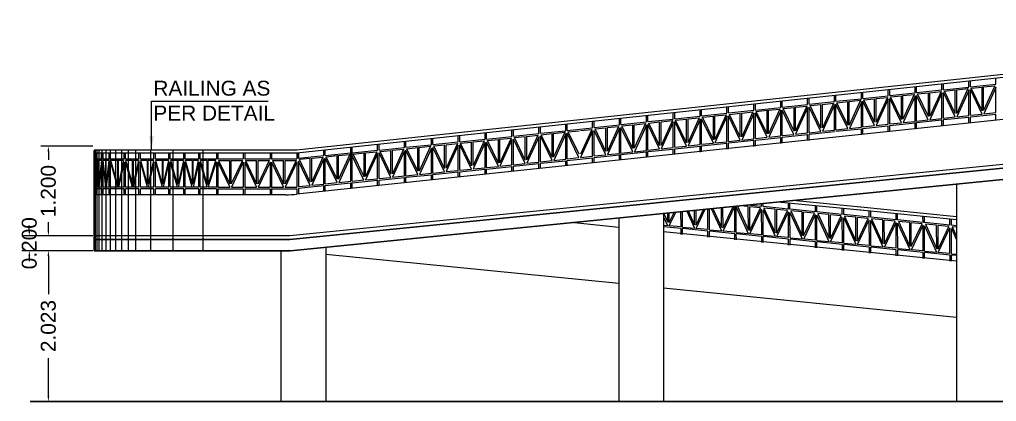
# Model space of a CAD drawing. Header units: millimetres. Extents: x 1898 to 3725, y 783 to 1532.
# Drawn here: x 2518.04 to 2531.12, y 919.55 to 924.67 of the extents above; entities that cross this region are included whole.
import ezdxf

# ---------------------------------------------------------------- set-up
doc = ezdxf.new("R2010")
doc.units = ezdxf.units.MM
doc.layers.get('Defpoints').update_dxf_attribs({"lineweight": 15})
for name, color, linetype, lineweight in [('DIM', 6, 'Continuous', 18), ('ELEV.1', 7, 'Continuous', 20), ('ELEV.2', 250, 'Continuous', 20), ('ELEV.5', 250, 'Continuous', 15), ('flooring', 1, 'Continuous', 18), ('Hatch', 43, 'Continuous', 13), ('Railing', 23, 'Continuous', 13), ('rcc', 5, 'Continuous', 30), ('STAIRS', 10, 'Continuous', 18), ('TEXT', 7, 'Continuous', 15), ('Wall', 7, 'Continuous', 30)]:
    doc.layers.add(name, color=color, linetype=linetype, lineweight=lineweight)
doc.styles.get("Standard").update_dxf_attribs({"font": 'arial.ttf', "height": 0.2})
doc.styles.add('Tabrej', font='arial.ttf')
doc.dimstyles.new('Current Dim style', dxfattribs={"dimscale": 0.3, "dimtxt": 0.2, "dimasz": 2, "dimexe": 0.18, "dimexo": 1, "dimgap": 0.09, "dimtad": 0, "dimzin": 0, "dimdsep": 46, "dimtxsty": 'Standard', "dimcen": 0.09, "dimclrd": 256, "dimclre": 256, "dimclrt": 7, "dimadec": 0, "dimazin": 0, "dimtfac": 1, "dimtofl": 0, "dimtmove": 2, "dimatfit": 3, "dimfxl": 0, "dimtolj": 1, "dimtzin": 0, "dimlwd": -1, "dimlwe": -1, "dimarcsym": 0})
doc.dimstyles.get("Standard").update_dxf_attribs({"dimtxt": 0.2, "dimasz": 0.07, "dimexe": 0.1, "dimexo": 0.02, "dimgap": 0.09, "dimtad": 0, "dimdec": 3, "dimzin": 0, "dimdsep": 46, "dimtxsty": 'Standard', "dimcen": 0.09, "dimclrd": 3, "dimclre": 3, "dimclrt": 7, "dimadec": 0, "dimazin": 0, "dimtfac": 1, "dimtdec": 3, "dimtofl": 0, "dimtmove": 0, "dimatfit": 3, "dimfxl": 0, "dimtolj": 1, "dimtzin": 0, "dimlwd": -1, "dimlwe": -1, "dimarcsym": 0})

# ---------------------------------------------------------------- blocks, each defined once
blk = doc.blocks.new('*D232')
at = {"layer": 'Defpoints', "color": 0, "lineweight": 15, "transparency": 16777216}
for p in [(2519.038, 921.572), (2518.424, 919.549), (2519.038, 919.549)]:
    blk.add_point(p, dxfattribs=at)
at = {"layer": 'DIM', "color": 3, "transparency": 16777216}
for p, q in [((2519.018, 921.572), (2518.324, 921.572)), ((2518.424, 921.502), (2518.424, 920.99)), ((2518.424, 919.619), (2518.424, 920.132)), ((2519.018, 919.549), (2518.324, 919.549))]:
    blk.add_line(p, q, dxfattribs=at)
at = {"layer": 'DIM', "color": 3, "lineweight": 15, "transparency": 16777216}
for points in [[(2518.413, 921.502), (2518.436, 921.502), (2518.424, 921.572)], [(2518.413, 919.619), (2518.436, 919.619), (2518.424, 919.549)]]:
    blk.add_solid(points, dxfattribs=at)
at = {"layer": 'DIM', "color": 7, "transparency": 16777216, "insert": (2518.424, 920.561), "char_height": 0.2, "attachment_point": 5, "rotation": 90}
blk.add_mtext('\\A1;2.023', dxfattribs=at)
blk = doc.blocks.new('*D233')
at = {"layer": 'Defpoints', "color": 0, "lineweight": 15, "transparency": 16777216}
for p in [(2518.424, 922.972), (2519.038, 922.972), (2519.038, 921.772)]:
    blk.add_point(p, dxfattribs=at)
at = {"layer": 'DIM', "color": 3, "transparency": 16777216}
for p, q in [((2519.018, 922.972), (2518.324, 922.972)), ((2518.424, 922.902), (2518.424, 922.79)), ((2518.424, 921.842), (2518.424, 921.954)), ((2519.018, 921.772), (2518.324, 921.772))]:
    blk.add_line(p, q, dxfattribs=at)
at = {"layer": 'DIM', "color": 3, "lineweight": 15, "transparency": 16777216}
for points in [[(2518.413, 922.902), (2518.436, 922.902), (2518.424, 922.972)], [(2518.413, 921.842), (2518.436, 921.842), (2518.424, 921.772)]]:
    blk.add_solid(points, dxfattribs=at)
at = {"layer": 'DIM', "color": 7, "transparency": 16777216, "insert": (2518.424, 922.372), "char_height": 0.2, "attachment_point": 5, "rotation": 90}
blk.add_mtext('\\A1;1.200', dxfattribs=at)
blk = doc.blocks.new('*D234')
at = {"layer": 'Defpoints', "color": 0, "lineweight": 15, "transparency": 16777216}
for p in [(2518.169, 921.772), (2518.424, 921.772), (2518.424, 921.572)]:
    blk.add_point(p, dxfattribs=at)
at = {"layer": 'DIM', "color": 3, "transparency": 16777216}
for p, q in [((2518.169, 921.842), (2518.169, 921.912)), ((2518.404, 921.772), (2518.069, 921.772)), ((2518.404, 921.572), (2518.069, 921.572)), ((2518.169, 921.502), (2518.169, 921.432))]:
    blk.add_line(p, q, dxfattribs=at)
at = {"layer": 'DIM', "color": 3, "lineweight": 15, "transparency": 16777216}
for points in [[(2518.157, 921.842), (2518.181, 921.842), (2518.169, 921.772)], [(2518.157, 921.502), (2518.181, 921.502), (2518.169, 921.572)]]:
    blk.add_solid(points, dxfattribs=at)
at = {"layer": 'DIM', "color": 7, "transparency": 16777216, "insert": (2518.169, 921.672), "char_height": 0.2, "attachment_point": 5, "rotation": 90}
blk.add_mtext('\\A1;0.200', dxfattribs=at)

msp = doc.modelspace()

# ---------------------------------------------------------------- linework, layer by layer
at = {"layer": 'ELEV.1'}
for p, q in [((2530.5902, 922.4643), (2530.5902, 919.5493)), ((2526.0652, 922.0118), (2526.0652, 919.5493)), ((2526.6652, 922.0718), (2526.6652, 919.5493)), ((2521.5402, 921.5771), (2521.5402, 919.5493)), ((2521.6577, 921.5711), (2521.6377, 921.5731)), ((2522.1402, 921.6193), (2522.1402, 919.5493))]:
    msp.add_line(p, q, dxfattribs=at)
at = {"layer": 'ELEV.2'}
for p, q in [((2526.0652, 921.8841), (2525.4264, 921.9479)), ((2530.5902, 921.4316), (2526.6652, 921.8241)), ((2526.0652, 921.1303), (2522.1402, 921.5228)), ((2530.5902, 920.6778), (2526.6652, 921.0703))]:
    msp.add_line(p, q, dxfattribs=at)
at = {"layer": 'ELEV.5', "linetype": 'Continuous'}
for p, q in [((2538.0677, 924.0542), (2521.7542, 922.3298)), ((2521.6018, 922.3221), (2519.0377, 922.3221)), ((2519.0377, 922.3221), (2519.0377, 921.7221)), ((2519.0377, 921.7221), (2519.0377, 921.5721))]:
    msp.add_line(p, q, dxfattribs=at)
msp.add_arc((2521.6018, 923.8221), 1.5, 270, 275.83293, dxfattribs=at)
at = {"layer": 'flooring'}
for p, q in [((2521.6577, 921.7721), (2519.0377, 921.7721)), ((2519.0377, 921.7721), (2519.0377, 921.7221)), ((2521.6577, 921.7218), (2521.6527, 921.7223))]:
    msp.add_line(p, q, dxfattribs=at)
at = {"layer": 'Hatch'}
for p, q in [((2519.0377, 921.5721), (2519.0377, 922.917)), ((2519.0467, 921.5721), (2519.0467, 922.917)), ((2519.0567, 921.5721), (2519.0567, 922.917)), ((2519.0767, 921.5721), (2519.0767, 922.917)), ((2519.1067, 921.5721), (2519.1067, 922.917)), ((2519.1467, 921.5721), (2519.1467, 922.917)), ((2519.1967, 921.5721), (2519.1967, 922.917)), ((2519.2567, 921.5721), (2519.2567, 922.917)), ((2519.3267, 921.5721), (2519.3267, 922.917)), ((2519.4067, 921.5721), (2519.4067, 922.917)), ((2519.4967, 921.5721), (2519.4967, 922.917)), ((2519.5967, 921.5721), (2519.5967, 922.917)), ((2519.7967, 921.5721), (2519.7967, 922.917)), ((2520.0967, 921.5721), (2520.0967, 922.917)), ((2520.4967, 921.5721), (2520.4967, 922.917))]:
    msp.add_line(p, q, dxfattribs=at)
at = {"layer": 'Railing', "linetype": 'Continuous'}
for p, q in [((2538.0677, 924.6727), (2521.75, 922.922)), ((2538.0677, 924.6325), (2521.7542, 922.8822)), ((2521.5719, 922.9221), (2519.0377, 922.9221)), ((2521.7542, 922.9221), (2519.0377, 922.9221)), ((2519.0377, 922.9221), (2519.0377, 922.3221)), ((2521.7542, 922.8821), (2519.0377, 922.8821))]:
    msp.add_line(p, q, dxfattribs=at)
at = {"layer": 'Railing'}
for p, q in [((2530.3946, 923.7277), (2530.3946, 923.8081)), ((2530.4146, 923.7317), (2530.4146, 923.8122)), ((2530.7546, 923.7667), (2530.7546, 923.8471)), ((2530.7746, 923.7708), (2530.7746, 923.8512)), ((2530.7746, 923.7708), (2531.1146, 923.8057)), ((2531.1146, 923.8057), (2531.1146, 923.8862)), ((2529.3146, 923.6106), (2529.3146, 923.6911)), ((2529.3146, 923.6106), (2529.3146, 923.6911)), ((2529.3346, 923.6147), (2529.3346, 923.6951)), ((2529.6746, 923.6497), (2529.6746, 923.7301)), ((2529.6746, 923.6497), (2529.6746, 923.7301)), ((2529.6946, 923.6537), (2529.6946, 923.7341)), ((2529.6946, 923.6537), (2530.0346, 923.6887)), ((2530.023, 923.6674), (2529.8725, 923.3353)), ((2529.8725, 923.6519), (2530.023, 923.6674)), ((2530.0346, 923.6887), (2530.0346, 923.7691)), ((2530.0546, 923.6927), (2530.0546, 923.7731)), ((2530.0546, 923.6927), (2530.3946, 923.7277)), ((2530.0672, 923.6739), (2530.2125, 923.6889)), ((2530.2125, 923.3718), (2530.0672, 923.6739)), ((2530.2125, 923.3718), (2530.2125, 923.6889)), ((2530.383, 923.7064), (2530.2325, 923.3743)), ((2530.2325, 923.6909), (2530.383, 923.7064)), ((2530.2325, 923.3743), (2530.2325, 923.6909)), ((2530.3946, 923.6834), (2530.234, 923.3292)), ((2530.3946, 923.3457), (2530.3946, 923.689)), ((2530.4146, 923.7317), (2530.7546, 923.7667)), ((2530.4146, 923.3497), (2530.4146, 923.693)), ((2530.5719, 923.3659), (2530.4146, 923.693)), ((2530.4272, 923.7129), (2530.5725, 923.7279)), ((2530.5725, 923.4109), (2530.4272, 923.7129)), ((2530.5725, 923.4109), (2530.5725, 923.7279)), ((2530.743, 923.7454), (2530.5925, 923.4133)), ((2530.5925, 923.7299), (2530.743, 923.7454)), ((2530.5925, 923.4133), (2530.5925, 923.7299)), ((2530.7546, 923.7224), (2530.594, 923.3682)), ((2530.7546, 923.3847), (2530.7546, 923.728)), ((2530.7746, 923.3888), (2530.7746, 923.7321)), ((2530.9319, 923.4049), (2530.7746, 923.7321)), ((2530.7872, 923.752), (2530.9325, 923.7669)), ((2530.9325, 923.4499), (2530.7872, 923.752)), ((2530.9325, 923.4499), (2530.9325, 923.7669)), ((2531.103, 923.7844), (2530.9525, 923.4523)), ((2530.9525, 923.769), (2531.103, 923.7844)), ((2530.9525, 923.4523), (2530.9525, 923.769)), ((2531.1146, 923.7614), (2530.954, 923.4072)), ((2531.1146, 923.4237), (2531.1146, 923.767)), ((2527.8746, 923.4546), (2527.8746, 923.535)), ((2527.8746, 923.4546), (2527.8746, 923.535)), ((2527.8946, 923.4586), (2527.8946, 923.539)), ((2528.2346, 923.4936), (2528.2346, 923.574)), ((2528.2346, 923.4936), (2528.2346, 923.574)), ((2528.2546, 923.4976), (2528.2546, 923.5781)), ((2528.2546, 923.4976), (2528.5946, 923.5326)), ((2528.5946, 923.5326), (2528.5946, 923.613)), ((2528.5946, 923.5326), (2528.5946, 923.613)), ((2528.6146, 923.5367), (2528.6146, 923.6171)), ((2528.6146, 923.5367), (2528.9546, 923.5716)), ((2528.6272, 923.5179), (2528.7725, 923.5328)), ((2528.7725, 923.2158), (2528.7725, 923.5328)), ((2528.7925, 923.5349), (2528.943, 923.5503)), ((2528.943, 923.5503), (2528.7925, 923.2182)), ((2528.7925, 923.2182), (2528.7925, 923.5349)), ((2528.9546, 923.5716), (2528.9546, 923.6521)), ((2528.9546, 923.5716), (2528.9546, 923.6521)), ((2528.9546, 923.1896), (2528.9546, 923.5329)), ((2528.9746, 923.5757), (2528.9746, 923.6561)), ((2528.9746, 923.5757), (2529.3146, 923.6106)), ((2528.9746, 923.1937), (2528.9746, 923.537)), ((2529.1319, 923.2099), (2528.9746, 923.537)), ((2528.9872, 923.5569), (2529.1325, 923.5718)), ((2529.1325, 923.2548), (2528.9872, 923.5569)), ((2529.1325, 923.2548), (2529.1325, 923.5718)), ((2529.1525, 923.5739), (2529.303, 923.5894)), ((2529.303, 923.5894), (2529.1525, 923.2572)), ((2529.1525, 923.2572), (2529.1525, 923.5739)), ((2529.3146, 923.5663), (2529.154, 923.2121)), ((2529.3146, 923.2286), (2529.3146, 923.5719)), ((2529.3146, 923.2286), (2529.3146, 923.5663)), ((2529.3346, 923.6147), (2529.6746, 923.6497)), ((2529.3346, 923.2327), (2529.3346, 923.576)), ((2529.4919, 923.2489), (2529.3346, 923.576)), ((2529.3472, 923.5959), (2529.4925, 923.6108)), ((2529.4925, 923.2938), (2529.3472, 923.5959)), ((2529.4925, 923.2938), (2529.4925, 923.6108)), ((2529.5125, 923.6129), (2529.663, 923.6284)), ((2529.663, 923.6284), (2529.5125, 923.2963)), ((2529.5125, 923.2963), (2529.5125, 923.6129)), ((2529.6746, 923.6053), (2529.514, 923.2511)), ((2529.6746, 923.2677), (2529.6746, 923.611)), ((2529.6746, 923.2677), (2529.6746, 923.6053)), ((2529.6946, 923.2717), (2529.6946, 923.615)), ((2529.8519, 923.2879), (2529.6946, 923.615)), ((2529.7072, 923.6349), (2529.8525, 923.6499)), ((2529.8525, 923.3328), (2529.7072, 923.6349)), ((2529.8525, 923.3328), (2529.8525, 923.6499)), ((2529.8725, 923.3353), (2529.8725, 923.6519)), ((2530.0346, 923.6444), (2529.874, 923.2902)), ((2530.0346, 923.3067), (2530.0346, 923.65)), ((2530.0546, 923.3107), (2530.0546, 923.654)), ((2530.2119, 923.3269), (2530.0546, 923.654)), ((2526.7946, 923.3375), (2526.7946, 923.4179)), ((2526.7946, 923.3375), (2526.7946, 923.4179)), ((2526.8146, 923.3416), (2526.8146, 923.422)), ((2527.1546, 923.3765), (2527.1546, 923.457)), ((2527.1546, 923.3765), (2527.1546, 923.457)), ((2527.1746, 923.3806), (2527.1746, 923.461)), ((2527.1746, 923.3806), (2527.5146, 923.4156)), ((2527.5146, 923.4156), (2527.5146, 923.496)), ((2527.5146, 923.4156), (2527.5146, 923.496)), ((2527.5346, 923.4196), (2527.5346, 923.5)), ((2527.5346, 923.4196), (2527.8746, 923.4546)), ((2527.5472, 923.4008), (2527.6925, 923.4157)), ((2527.6925, 923.0987), (2527.5472, 923.4008)), ((2527.6925, 923.0987), (2527.6925, 923.4157)), ((2527.7125, 923.4178), (2527.863, 923.4333)), ((2527.863, 923.4333), (2527.7125, 923.1012)), ((2527.7125, 923.1012), (2527.7125, 923.4178)), ((2527.8746, 923.4102), (2527.714, 923.0561)), ((2527.8746, 923.0726), (2527.8746, 923.4159)), ((2527.8746, 923.0726), (2527.8746, 923.4102)), ((2527.8946, 923.4586), (2528.2346, 923.4936)), ((2527.8946, 923.0766), (2527.8946, 923.4199)), ((2528.0519, 923.0928), (2527.8946, 923.4199)), ((2527.9072, 923.4398), (2528.0525, 923.4548)), ((2528.0525, 923.1377), (2527.9072, 923.4398)), ((2528.0525, 923.1377), (2528.0525, 923.4548)), ((2528.0725, 923.4568), (2528.223, 923.4723)), ((2528.223, 923.4723), (2528.0725, 923.1402)), ((2528.0725, 923.1402), (2528.0725, 923.4568)), ((2528.2346, 923.4493), (2528.074, 923.0951)), ((2528.2346, 923.1116), (2528.2346, 923.4549)), ((2528.2346, 923.1116), (2528.2346, 923.4493)), ((2528.2546, 923.1156), (2528.2546, 923.4589)), ((2528.4119, 923.1318), (2528.2546, 923.4589)), ((2528.2672, 923.4788), (2528.4125, 923.4938)), ((2528.4125, 923.1768), (2528.2672, 923.4788)), ((2528.4125, 923.1768), (2528.4125, 923.4938)), ((2528.4325, 923.4958), (2528.583, 923.5113)), ((2528.583, 923.5113), (2528.4325, 923.1792)), ((2528.4325, 923.1792), (2528.4325, 923.4958)), ((2528.5946, 923.4883), (2528.434, 923.1341)), ((2528.5946, 923.1506), (2528.5946, 923.4939)), ((2528.5946, 923.1506), (2528.5946, 923.4883)), ((2528.6146, 923.1547), (2528.6146, 923.498)), ((2528.7719, 923.1708), (2528.6146, 923.498)), ((2528.7725, 923.2158), (2528.6272, 923.5179)), ((2528.9546, 923.5273), (2528.794, 923.1731)), ((2528.9546, 923.1896), (2528.9546, 923.5273)), ((2530.7746, 923.3888), (2530.9319, 923.4049)), ((2530.7746, 923.3687), (2531.1146, 923.4036)), ((2530.954, 923.4072), (2531.1146, 923.4237)), ((2531.1146, 923.3192), (2531.1146, 923.4036)), ((2531.1146, 923.3192), (2531.1146, 923.4036)), ((2525.7146, 923.2205), (2525.7146, 923.3009)), ((2525.7146, 923.2205), (2525.7146, 923.3009)), ((2525.7346, 923.2245), (2525.7346, 923.3049)), ((2526.0746, 923.2595), (2526.0746, 923.3399)), ((2526.0746, 923.2595), (2526.0746, 923.3399)), ((2526.0946, 923.2635), (2526.0946, 923.344)), ((2526.0946, 923.2635), (2526.4346, 923.2985)), ((2526.2725, 923.2617), (2526.423, 923.2772)), ((2526.423, 923.2772), (2526.2725, 922.9451)), ((2526.4346, 923.2985), (2526.4346, 923.3789)), ((2526.4346, 923.2985), (2526.4346, 923.3789)), ((2526.4546, 923.3026), (2526.4546, 923.383)), ((2526.4546, 923.3026), (2526.7946, 923.3375)), ((2526.4672, 923.2838), (2526.6125, 923.2987)), ((2526.6125, 922.9817), (2526.4672, 923.2838)), ((2526.6125, 922.9817), (2526.6125, 923.2987)), ((2526.6325, 923.3008), (2526.783, 923.3162)), ((2526.783, 923.3162), (2526.6325, 922.9841)), ((2526.6325, 922.9841), (2526.6325, 923.3008)), ((2526.7946, 923.2932), (2526.634, 922.939)), ((2526.7946, 922.9555), (2526.7946, 923.2988)), ((2526.7946, 922.9555), (2526.7946, 923.2932)), ((2526.8146, 923.3416), (2527.1546, 923.3765)), ((2526.8146, 922.9596), (2526.8146, 923.3029)), ((2526.9719, 922.9758), (2526.8146, 923.3029)), ((2526.8272, 923.3228), (2526.9725, 923.3377)), ((2526.9725, 923.0207), (2526.8272, 923.3228)), ((2526.9725, 923.0207), (2526.9725, 923.3377)), ((2526.9925, 923.3398), (2527.143, 923.3553)), ((2527.143, 923.3553), (2526.9925, 923.0231)), ((2526.9925, 923.0231), (2526.9925, 923.3398)), ((2527.1546, 923.3322), (2526.994, 922.978)), ((2527.1546, 922.9945), (2527.1546, 923.3378)), ((2527.1546, 922.9945), (2527.1546, 923.3322)), ((2527.1746, 922.9986), (2527.1746, 923.3419)), ((2527.3319, 923.0148), (2527.1746, 923.3419)), ((2527.1872, 923.3618), (2527.3325, 923.3767)), ((2527.3325, 923.0597), (2527.1872, 923.3618)), ((2527.3325, 923.0597), (2527.3325, 923.3767)), ((2527.3525, 923.3788), (2527.503, 923.3943)), ((2527.503, 923.3943), (2527.3525, 923.0621)), ((2527.3525, 923.0621), (2527.3525, 923.3788)), ((2527.5146, 923.3712), (2527.354, 923.017)), ((2527.5146, 923.0336), (2527.5146, 923.3769)), ((2527.5146, 923.0336), (2527.5146, 923.3712)), ((2527.5346, 923.0376), (2527.5346, 923.3809)), ((2527.6919, 923.0538), (2527.5346, 923.3809)), ((2529.6946, 923.2717), (2529.8519, 923.2879)), ((2529.6946, 923.2516), (2530.0346, 923.2866)), ((2529.874, 923.2902), (2530.0346, 923.3067)), ((2530.0346, 923.2051), (2530.0346, 923.2866)), ((2530.0346, 923.2041), (2530.0346, 923.2866)), ((2530.0546, 923.3107), (2530.2119, 923.3269)), ((2530.0546, 923.2906), (2530.3946, 923.3256)), ((2530.0546, 923.2072), (2530.0546, 923.2906)), ((2530.234, 923.3292), (2530.3946, 923.3457)), ((2530.3946, 923.2431), (2530.3946, 923.3256)), ((2530.3946, 923.2431), (2530.3946, 923.3256)), ((2530.4146, 923.3497), (2530.5719, 923.3659)), ((2530.4146, 923.3296), (2530.7546, 923.3646)), ((2530.4146, 923.2452), (2530.4146, 923.3296)), ((2530.594, 923.3682), (2530.7546, 923.3847)), ((2530.7546, 923.2842), (2530.7546, 923.3646)), ((2530.7546, 923.2821), (2530.7546, 923.3646)), ((2530.7746, 923.2862), (2530.7746, 923.3687)), ((2524.2745, 923.0674), (2524.2745, 923.1478)), ((2524.2946, 923.0685), (2524.2946, 923.1489)), ((2524.6346, 923.1034), (2524.6346, 923.1838)), ((2524.6546, 923.1075), (2524.6546, 923.1879)), ((2524.6546, 923.1075), (2524.9946, 923.1424)), ((2524.9946, 923.1424), (2524.9946, 923.2229)), ((2525.0146, 923.1465), (2525.0146, 923.2269)), ((2525.0146, 923.1465), (2525.3546, 923.1815)), ((2525.0272, 923.1277), (2525.1725, 923.1426)), ((2525.1725, 922.8256), (2525.1725, 923.1426)), ((2525.1925, 923.1447), (2525.343, 923.1602)), ((2525.343, 923.1602), (2525.1925, 922.828)), ((2525.1925, 922.828), (2525.1925, 923.1447)), ((2525.3546, 923.1815), (2525.3546, 923.2619)), ((2525.3546, 923.1815), (2525.3546, 923.2619)), ((2525.3546, 922.7995), (2525.3546, 923.1428)), ((2525.3746, 923.1855), (2525.3746, 923.2659)), ((2525.3746, 923.1855), (2525.7146, 923.2205)), ((2525.3746, 922.8035), (2525.3746, 923.1468)), ((2525.5319, 922.8197), (2525.3746, 923.1468)), ((2525.3872, 923.1667), (2525.5325, 923.1816)), ((2525.5325, 922.8646), (2525.3872, 923.1667)), ((2525.5525, 923.1837), (2525.703, 923.1992)), ((2525.703, 923.1992), (2525.5525, 922.8671)), ((2525.7146, 923.1761), (2525.554, 922.822)), ((2525.7146, 922.8385), (2525.7146, 923.1818)), ((2525.7146, 922.8385), (2525.7146, 923.1761)), ((2525.7346, 923.2245), (2526.0746, 923.2595)), ((2525.7346, 922.8425), (2525.7346, 923.1858)), ((2525.8919, 922.8587), (2525.7346, 923.1858)), ((2525.7472, 923.2057), (2525.8925, 923.2207)), ((2525.8925, 922.9036), (2525.7472, 923.2057)), ((2525.8925, 922.9036), (2525.8925, 923.2207)), ((2525.9125, 923.2227), (2526.063, 923.2382)), ((2526.063, 923.2382), (2525.9125, 922.9061)), ((2525.9125, 922.9061), (2525.9125, 923.2227)), ((2526.0746, 923.2152), (2525.914, 922.861)), ((2526.0746, 922.8775), (2526.0746, 923.2208)), ((2526.0746, 922.8775), (2526.0746, 923.2152)), ((2526.0946, 922.8815), (2526.0946, 923.2248)), ((2526.2519, 922.8977), (2526.0946, 923.2248)), ((2526.1072, 923.2447), (2526.2525, 923.2597)), ((2526.2525, 922.9427), (2526.1072, 923.2447)), ((2526.2525, 922.9427), (2526.2525, 923.2597)), ((2526.2725, 922.9451), (2526.2725, 923.2617)), ((2526.4346, 923.2542), (2526.274, 922.9)), ((2526.4346, 922.9165), (2526.4346, 923.2598)), ((2526.4346, 922.9165), (2526.4346, 923.2542)), ((2526.4546, 922.9206), (2526.4546, 923.2639)), ((2526.6119, 922.9367), (2526.4546, 923.2639)), ((2528.434, 923.1341), (2528.5946, 923.1506)), ((2528.6146, 923.1547), (2528.7719, 923.1708)), ((2528.6146, 923.1345), (2528.9546, 923.1695)), ((2528.794, 923.1731), (2528.9546, 923.1896)), ((2528.9746, 923.1937), (2529.1319, 923.2099)), ((2528.9746, 923.1736), (2529.3146, 923.2085)), ((2529.154, 923.2121), (2529.3146, 923.2286)), ((2529.3146, 923.1281), (2529.3146, 923.2085)), ((2529.3146, 923.1261), (2529.3146, 923.2085)), ((2529.3346, 923.2327), (2529.4919, 923.2489)), ((2529.3346, 923.2126), (2529.6746, 923.2476)), ((2529.3346, 923.1301), (2529.3346, 923.2126)), ((2529.514, 923.2511), (2529.6746, 923.2677)), ((2529.6746, 923.167), (2529.6746, 923.2476)), ((2529.6746, 923.1651), (2529.6746, 923.2476)), ((2529.6946, 923.1691), (2529.6946, 923.2516)), ((2523.1945, 922.9563), (2523.1945, 923.0368)), ((2523.2145, 922.9584), (2523.2145, 923.0388)), ((2523.5545, 922.9934), (2523.5545, 923.0738)), ((2523.5745, 922.9954), (2523.5745, 923.0758)), ((2523.5745, 922.9954), (2523.9145, 923.0304)), ((2523.7525, 922.9936), (2523.903, 923.0091)), ((2523.903, 923.0091), (2523.7525, 922.677)), ((2523.9145, 923.0304), (2523.9145, 923.1108)), ((2523.9345, 923.0324), (2523.9345, 923.1129)), ((2523.9345, 923.0324), (2524.2745, 923.0674)), ((2523.9471, 923.0136), (2524.0925, 923.0286)), ((2524.0925, 922.7116), (2523.9471, 923.0136)), ((2524.0925, 922.7116), (2524.0925, 923.0286)), ((2524.1125, 923.0306), (2524.263, 923.0461)), ((2524.263, 923.0461), (2524.1125, 922.714)), ((2524.1125, 922.714), (2524.1125, 923.0306)), ((2524.2745, 923.0231), (2524.114, 922.6689)), ((2524.2745, 922.6854), (2524.2745, 923.0231)), ((2524.2946, 923.0685), (2524.6346, 923.1034)), ((2524.2946, 922.6865), (2524.2946, 923.0297)), ((2524.4519, 922.7026), (2524.2946, 923.0297)), ((2524.3072, 923.0496), (2524.4525, 923.0646)), ((2524.4525, 922.7476), (2524.3072, 923.0496)), ((2524.4525, 922.7476), (2524.4525, 923.0646)), ((2524.4725, 923.0667), (2524.623, 923.0821)), ((2524.623, 923.0821), (2524.4725, 922.75)), ((2524.4725, 922.75), (2524.4725, 923.0667)), ((2524.6346, 923.0591), (2524.474, 922.7049)), ((2524.6346, 922.7214), (2524.6346, 923.0591)), ((2524.6546, 922.7255), (2524.6546, 923.0688)), ((2524.8119, 922.7417), (2524.6546, 923.0688)), ((2524.6672, 923.0887), (2524.8125, 923.1036)), ((2524.8125, 922.7866), (2524.6672, 923.0887)), ((2524.8125, 922.7866), (2524.8125, 923.1036)), ((2524.8325, 923.1057), (2524.983, 923.1212)), ((2524.983, 923.1212), (2524.8325, 922.789)), ((2524.8325, 922.789), (2524.8325, 923.1057)), ((2524.9946, 923.0981), (2524.834, 922.7439)), ((2524.9946, 922.7604), (2524.9946, 923.0981)), ((2525.0146, 922.7645), (2525.0146, 923.1078)), ((2525.1719, 922.7807), (2525.0146, 923.1078)), ((2525.1725, 922.8256), (2525.0272, 923.1277)), ((2525.3546, 923.1371), (2525.194, 922.7829)), ((2525.3546, 922.7995), (2525.3546, 923.1371)), ((2527.1746, 922.9986), (2527.3319, 923.0148)), ((2527.1746, 922.9785), (2527.5146, 923.0135)), ((2527.354, 923.017), (2527.5146, 923.0336)), ((2527.5146, 922.933), (2527.5146, 923.0135)), ((2527.5146, 922.9387), (2527.5146, 923.0135)), ((2527.5346, 923.0376), (2527.6919, 923.0538)), ((2527.5346, 923.0175), (2527.8746, 923.0525)), ((2527.5346, 922.935), (2527.5346, 923.0175)), ((2527.714, 923.0561), (2527.8746, 923.0726)), ((2527.8746, 922.972), (2527.8746, 923.0525)), ((2527.8746, 922.97), (2527.8746, 923.0525)), ((2527.8946, 923.0766), (2528.0519, 923.0928)), ((2527.8946, 923.0565), (2528.2346, 923.0915)), ((2527.8946, 922.974), (2527.8946, 923.0565)), ((2528.074, 923.0951), (2528.2346, 923.1116)), ((2528.2346, 923.0111), (2528.2346, 923.0915)), ((2528.2346, 923.009), (2528.2346, 923.0915)), ((2528.2546, 923.1156), (2528.4119, 923.1318)), ((2528.2546, 923.0955), (2528.5946, 923.1305)), ((2528.2546, 923.0131), (2528.2546, 923.0955)), ((2528.5946, 923.0501), (2528.5946, 923.1305)), ((2528.5946, 923.048), (2528.5946, 923.1305)), ((2528.6146, 923.0521), (2528.6146, 923.1345)), ((2519.0577, 922.8016), (2519.0577, 922.8821)), ((2519.1377, 922.8016), (2519.1377, 922.8821)), ((2519.1577, 922.8016), (2519.1577, 922.8821)), ((2519.2377, 922.8016), (2519.2377, 922.8821)), ((2519.2577, 922.8016), (2519.2577, 922.8821)), ((2519.4377, 922.8016), (2519.4377, 922.8821)), ((2519.4577, 922.8016), (2519.4577, 922.8821)), ((2519.6377, 922.8016), (2519.6377, 922.8821)), ((2519.6577, 922.8016), (2519.6577, 922.8821)), ((2519.8377, 922.8016), (2519.8377, 922.8821)), ((2519.8577, 922.8016), (2519.8577, 922.8821)), ((2520.0377, 922.8016), (2520.0377, 922.8821)), ((2520.0577, 922.8016), (2520.0577, 922.8821)), ((2520.2377, 922.8016), (2520.2377, 922.8821)), ((2520.2577, 922.8016), (2520.2577, 922.8821)), ((2520.4377, 922.8016), (2520.4377, 922.8821)), ((2520.4577, 922.8016), (2520.4577, 922.8821)), ((2520.6742, 922.8816), (2520.6742, 922.8016)), ((2520.6942, 922.8821), (2520.6942, 922.8021)), ((2521.0342, 922.8821), (2521.0342, 922.8021)), ((2521.0542, 922.8821), (2521.0542, 922.8021)), ((2521.0542, 922.8816), (2521.0542, 922.8016)), ((2521.3942, 922.8821), (2521.3942, 922.8021)), ((2521.4142, 922.8821), (2521.4142, 922.8021)), ((2521.4142, 922.8816), (2521.4142, 922.8016)), ((2521.7542, 922.8822), (2521.7542, 922.8021)), ((2521.7742, 922.8844), (2521.7742, 922.8133)), ((2521.7742, 922.8133), (2521.7742, 922.8844)), ((2522.1142, 922.8483), (2522.1142, 922.9209)), ((2522.1342, 922.8504), (2522.1342, 922.923)), ((2522.1342, 922.8504), (2522.4742, 922.8853)), ((2522.4742, 922.841), (2522.4742, 922.9658)), ((2522.4945, 922.8456), (2522.4945, 922.9648)), ((2522.4945, 922.8843), (2522.8345, 922.9193)), ((2522.5068, 922.8686), (2522.6522, 922.8835)), ((2522.6525, 922.5635), (2522.6525, 922.8805)), ((2522.6725, 922.8825), (2522.823, 922.898)), ((2522.823, 922.898), (2522.6725, 922.5659)), ((2522.6725, 922.5659), (2522.6725, 922.8825)), ((2522.8345, 922.9193), (2522.8345, 922.9997)), ((2522.8545, 922.9214), (2522.8545, 923.0018)), ((2522.8545, 922.9214), (2523.1945, 922.9563)), ((2522.8545, 922.5394), (2522.8545, 922.8827)), ((2523.0119, 922.5556), (2522.8545, 922.8827)), ((2522.8671, 922.9026), (2523.0125, 922.9175)), ((2523.0125, 922.6005), (2522.8671, 922.9026)), ((2523.0125, 922.6005), (2523.0125, 922.9175)), ((2523.0325, 922.9196), (2523.183, 922.9351)), ((2523.183, 922.9351), (2523.0325, 922.6029)), ((2523.0325, 922.6029), (2523.0325, 922.9196)), ((2523.1945, 922.912), (2523.034, 922.5578)), ((2523.1945, 922.5743), (2523.1945, 922.912)), ((2523.2145, 922.9584), (2523.5545, 922.9934)), ((2523.2145, 922.5764), (2523.2145, 922.9197)), ((2523.3719, 922.5926), (2523.2145, 922.9197)), ((2523.2271, 922.9396), (2523.3725, 922.9545)), ((2523.3725, 922.6375), (2523.2271, 922.9396)), ((2523.3722, 922.6406), (2523.3722, 922.9576)), ((2523.3922, 922.643), (2523.3922, 922.9596)), ((2523.3925, 922.9566), (2523.543, 922.9721)), ((2523.543, 922.9721), (2523.3925, 922.64)), ((2523.5545, 922.949), (2523.394, 922.5949)), ((2523.5545, 922.6114), (2523.5545, 922.949)), ((2523.5745, 922.6134), (2523.5745, 922.9567)), ((2523.7319, 922.6296), (2523.5745, 922.9567)), ((2523.5871, 922.9766), (2523.7325, 922.9916)), ((2523.7325, 922.6745), (2523.5871, 922.9766)), ((2523.7325, 922.6745), (2523.7325, 922.9916)), ((2523.7525, 922.677), (2523.7525, 922.9936)), ((2523.9145, 922.9861), (2523.754, 922.6319)), ((2523.9145, 922.6484), (2523.9145, 922.9861)), ((2523.9345, 922.6504), (2523.9345, 922.9937)), ((2524.0919, 922.6666), (2523.9345, 922.9937)), ((2525.914, 922.861), (2526.0746, 922.8775)), ((2526.0946, 922.8815), (2526.2519, 922.8977)), ((2526.0946, 922.8614), (2526.4346, 922.8964)), ((2526.274, 922.9), (2526.4346, 922.9165)), ((2526.4346, 922.8245), (2526.4346, 922.8964)), ((2526.4346, 922.8245), (2526.4346, 922.8964)), ((2526.4546, 922.9206), (2526.6119, 922.9367)), ((2526.4546, 922.9004), (2526.7946, 922.9354)), ((2526.4546, 922.8267), (2526.4546, 922.9004)), ((2526.634, 922.939), (2526.7946, 922.9555)), ((2526.7946, 922.8626), (2526.7946, 922.9354)), ((2526.7946, 922.8626), (2526.7946, 922.9354)), ((2526.8146, 922.9596), (2526.9719, 922.9758)), ((2526.8146, 922.9395), (2527.1546, 922.9744)), ((2526.8146, 922.8647), (2526.8146, 922.9395)), ((2526.994, 922.978), (2527.1546, 922.9945)), ((2527.1546, 922.894), (2527.1546, 922.9744)), ((2527.1546, 922.9006), (2527.1546, 922.9744)), ((2527.1746, 922.896), (2527.1746, 922.9785)), ((2519.1377, 922.8016), (2519.0577, 922.8016)), ((2519.0577, 922.4221), (2519.0577, 922.759)), ((2519.0952, 922.4218), (2519.0577, 922.759)), ((2519.0952, 922.7816), (2519.0602, 922.7816)), ((2519.0952, 922.4671), (2519.0602, 922.7816)), ((2519.0952, 922.4671), (2519.0952, 922.7816)), ((2519.1377, 922.759), (2519.1001, 922.4218)), ((2519.1351, 922.7816), (2519.1002, 922.7816)), ((2519.1351, 922.7816), (2519.1002, 922.4671)), ((2519.1002, 922.4671), (2519.1002, 922.7816)), ((2519.1377, 922.4221), (2519.1377, 922.759)), ((2519.2377, 922.8016), (2519.1577, 922.8016)), ((2519.1577, 922.4221), (2519.1577, 922.759)), ((2519.1952, 922.4218), (2519.1577, 922.759)), ((2519.1952, 922.7816), (2519.1602, 922.7816)), ((2519.1952, 922.4671), (2519.1602, 922.7816)), ((2519.1952, 922.4671), (2519.1952, 922.7816)), ((2519.2377, 922.759), (2519.2001, 922.4218)), ((2519.2351, 922.7816), (2519.2002, 922.7816)), ((2519.2351, 922.7816), (2519.2002, 922.4671)), ((2519.2002, 922.4671), (2519.2002, 922.7816)), ((2519.2377, 922.4221), (2519.2377, 922.759)), ((2519.4377, 922.8016), (2519.2577, 922.8016)), ((2519.2577, 922.4221), (2519.2577, 922.7629)), ((2519.3525, 922.4221), (2519.2577, 922.7629)), ((2519.4325, 922.7816), (2519.2628, 922.7816)), ((2519.3625, 922.4234), (2519.2628, 922.7816)), ((2519.3527, 922.4221), (2519.3527, 922.7816)), ((2519.4325, 922.7816), (2519.3528, 922.4231)), ((2519.3627, 922.4221), (2519.3627, 922.7816)), ((2519.4377, 922.7586), (2519.3628, 922.4221)), ((2519.4377, 922.4221), (2519.4377, 922.7586)), ((2519.6377, 922.8016), (2519.4577, 922.8016)), ((2519.4577, 922.4221), (2519.4577, 922.7629)), ((2519.5525, 922.4221), (2519.4577, 922.7629)), ((2519.5527, 922.7816), (2519.4628, 922.7816)), ((2519.5625, 922.4234), (2519.4628, 922.7816)), ((2519.5527, 922.4221), (2519.5527, 922.7816)), ((2519.6325, 922.7816), (2519.5528, 922.4231)), ((2519.6377, 922.7816), (2519.5577, 922.4221)), ((2519.6325, 922.7816), (2519.5627, 922.7816)), ((2519.5627, 922.4221), (2519.5627, 922.7816)), ((2519.6377, 922.7586), (2519.5628, 922.4221)), ((2519.6377, 922.4221), (2519.6377, 922.7586)), ((2519.8377, 922.8016), (2519.6577, 922.8016)), ((2519.6577, 922.4221), (2519.6577, 922.7629)), ((2519.7525, 922.4221), (2519.6577, 922.7629)), ((2519.7527, 922.7816), (2519.6628, 922.7816)), ((2519.7527, 922.4587), (2519.6628, 922.7816)), ((2519.7527, 922.4587), (2519.7527, 922.7816)), ((2519.8325, 922.7816), (2519.7627, 922.7816)), ((2519.8325, 922.7816), (2519.7627, 922.4676)), ((2519.7627, 922.4676), (2519.7627, 922.7816)), ((2519.8377, 922.7586), (2519.7628, 922.4221)), ((2519.8377, 922.4221), (2519.8377, 922.7586)), ((2520.0377, 922.8016), (2519.8577, 922.8016)), ((2519.8577, 922.4221), (2519.8577, 922.7629)), ((2519.9525, 922.4221), (2519.8577, 922.7629)), ((2519.9527, 922.7816), (2519.8628, 922.7816)), ((2519.9527, 922.4587), (2519.8628, 922.7816)), ((2519.9527, 922.4587), (2519.9527, 922.7816)), ((2520.0325, 922.7816), (2519.9627, 922.7816)), ((2520.0325, 922.7816), (2519.9627, 922.4676)), ((2519.9627, 922.4676), (2519.9627, 922.7816)), ((2520.0377, 922.7586), (2519.9628, 922.4221)), ((2520.0377, 922.4221), (2520.0377, 922.7586)), ((2520.2377, 922.8016), (2520.0577, 922.8016)), ((2520.0577, 922.4221), (2520.0577, 922.7629)), ((2520.1525, 922.4221), (2520.0577, 922.7629)), ((2520.1527, 922.7816), (2520.0628, 922.7816)), ((2520.1527, 922.4587), (2520.0628, 922.7816)), ((2520.1527, 922.4587), (2520.1527, 922.7816)), ((2520.2328, 922.7827), (2520.1627, 922.4676)), ((2520.2325, 922.7816), (2520.1627, 922.7816)), ((2520.1627, 922.4676), (2520.1627, 922.7816)), ((2520.2377, 922.7586), (2520.1628, 922.4221)), ((2520.2377, 922.4221), (2520.2377, 922.7586)), ((2520.4377, 922.8016), (2520.2577, 922.8016)), ((2520.2577, 922.4221), (2520.2577, 922.7629)), ((2520.3525, 922.4221), (2520.2577, 922.7629)), ((2520.3527, 922.7816), (2520.2628, 922.7816)), ((2520.3527, 922.4587), (2520.2628, 922.7816)), ((2520.3527, 922.4587), (2520.3527, 922.7816)), ((2520.4325, 922.7816), (2520.3627, 922.7816)), ((2520.4325, 922.7816), (2520.3627, 922.4676)), ((2520.3627, 922.4676), (2520.3627, 922.7816)), ((2520.4377, 922.7586), (2520.3628, 922.4221)), ((2520.4377, 922.4221), (2520.4377, 922.7586)), ((2520.6742, 922.8016), (2520.4577, 922.8016)), ((2520.4577, 922.4221), (2520.4577, 922.7629)), ((2520.5525, 922.4221), (2520.4577, 922.7629)), ((2520.5527, 922.7816), (2520.4628, 922.7816)), ((2520.5527, 922.4587), (2520.4628, 922.7816)), ((2520.5527, 922.4587), (2520.5527, 922.7816)), ((2520.669, 922.7816), (2520.5627, 922.7816)), ((2520.5627, 922.4537), (2520.669, 922.7816)), ((2520.5627, 922.4537), (2520.5627, 922.7816)), ((2520.5629, 922.4221), (2520.6742, 922.7654)), ((2520.6742, 922.7654), (2520.6742, 922.4216)), ((2520.6942, 922.8021), (2521.0342, 922.8021)), ((2520.6942, 922.7586), (2520.6942, 922.4221)), ((2520.6942, 922.7586), (2520.8532, 922.4221)), ((2520.7053, 922.7821), (2520.8542, 922.7821)), ((2520.7053, 922.7821), (2520.8542, 922.4667)), ((2520.8542, 922.4667), (2520.8542, 922.7821)), ((2521.0232, 922.7821), (2520.8742, 922.4667)), ((2520.8742, 922.4667), (2520.8742, 922.7821)), ((2520.8742, 922.7821), (2521.0232, 922.7821)), ((2521.0342, 922.7586), (2520.8753, 922.4221)), ((2521.0342, 922.7586), (2521.0342, 922.4221)), ((2521.0542, 922.8021), (2521.3942, 922.8021)), ((2521.0542, 922.7586), (2521.0542, 922.4216)), ((2521.0542, 922.7586), (2521.0542, 922.4221)), ((2521.0542, 922.7586), (2521.2132, 922.4221)), ((2521.0653, 922.7821), (2521.2142, 922.7821)), ((2521.0653, 922.7821), (2521.2142, 922.4667)), ((2521.2142, 922.4667), (2521.2142, 922.7821)), ((2521.3832, 922.7821), (2521.2342, 922.4667)), ((2521.2342, 922.4667), (2521.2342, 922.7821)), ((2521.2342, 922.7821), (2521.3832, 922.7821)), ((2521.3942, 922.7586), (2521.2353, 922.4221)), ((2521.3942, 922.7586), (2521.3942, 922.4221)), ((2521.4142, 922.8021), (2521.7542, 922.8021)), ((2521.4142, 922.7586), (2521.4142, 922.4216)), ((2521.4142, 922.7586), (2521.4142, 922.4221)), ((2521.4142, 922.7586), (2521.5732, 922.4221)), ((2521.4253, 922.7821), (2521.5742, 922.7821)), ((2521.4253, 922.7821), (2521.5742, 922.4667)), ((2521.5742, 922.4667), (2521.5742, 922.7821)), ((2521.7432, 922.7821), (2521.5942, 922.4667)), ((2521.5942, 922.4667), (2521.5942, 922.7821)), ((2521.5942, 922.7821), (2521.7432, 922.7821)), ((2521.7542, 922.7586), (2521.5953, 922.4221)), ((2521.7542, 922.7586), (2521.7542, 922.4221)), ((2521.7742, 922.8133), (2522.1142, 922.8483)), ((2521.7742, 922.7746), (2521.7742, 922.4313)), ((2521.9316, 922.4475), (2521.7742, 922.7746)), ((2521.9322, 922.8095), (2521.7868, 922.7945)), ((2521.9322, 922.4925), (2521.7868, 922.7945)), ((2521.9322, 922.4925), (2521.9322, 922.8095)), ((2521.9522, 922.8115), (2522.1027, 922.827)), ((2522.1027, 922.827), (2521.9522, 922.4949)), ((2521.9522, 922.4949), (2521.9522, 922.8115)), ((2522.1142, 922.804), (2521.9537, 922.4498)), ((2522.1142, 922.4663), (2522.1142, 922.804)), ((2522.1342, 922.4684), (2522.1342, 922.8117)), ((2522.2916, 922.4845), (2522.1342, 922.8117)), ((2522.1468, 922.8316), (2522.2922, 922.8465)), ((2522.2922, 922.5295), (2522.1468, 922.8316)), ((2522.2922, 922.5295), (2522.2922, 922.8465)), ((2522.3122, 922.8486), (2522.4627, 922.864)), ((2522.4627, 922.864), (2522.3122, 922.5319)), ((2522.3122, 922.5319), (2522.3122, 922.8486)), ((2522.4742, 922.841), (2522.3137, 922.4868)), ((2522.4742, 922.5033), (2522.4742, 922.841)), ((2522.4942, 922.5054), (2522.4942, 922.8487)), ((2522.6519, 922.5185), (2522.4945, 922.8456)), ((2522.6525, 922.5635), (2522.5071, 922.8655)), ((2522.8345, 922.875), (2522.674, 922.5208)), ((2522.8345, 922.5373), (2522.8345, 922.875)), ((2524.834, 922.7439), (2524.9946, 922.7604)), ((2525.0146, 922.7645), (2525.1719, 922.7807)), ((2525.0146, 922.7444), (2525.3546, 922.7793)), ((2525.194, 922.7829), (2525.3546, 922.7995)), ((2525.3546, 922.7104), (2525.3546, 922.7793)), ((2525.3546, 922.7104), (2525.3546, 922.7793)), ((2525.3746, 922.8035), (2525.5319, 922.8197)), ((2525.3746, 922.7834), (2525.7146, 922.8184)), ((2525.3746, 922.7125), (2525.3746, 922.7834)), ((2525.554, 922.822), (2525.7146, 922.8385)), ((2525.7146, 922.7484), (2525.7146, 922.8184)), ((2525.7146, 922.7484), (2525.7146, 922.8184)), ((2525.7346, 922.8425), (2525.8919, 922.8587)), ((2525.7346, 922.8224), (2526.0746, 922.8574)), ((2525.7346, 922.7506), (2525.7346, 922.8224)), ((2526.0746, 922.7865), (2526.0746, 922.8574)), ((2526.0746, 922.7865), (2526.0746, 922.8574)), ((2526.0946, 922.7886), (2526.0946, 922.8614)), ((2523.5745, 922.6134), (2523.7319, 922.6296)), ((2523.5745, 922.5933), (2523.9145, 922.6283)), ((2523.754, 922.6319), (2523.9145, 922.6484)), ((2523.9145, 922.5582), (2523.9145, 922.6283)), ((2523.9345, 922.6504), (2524.0919, 922.6666)), ((2523.9345, 922.6303), (2524.2745, 922.6653)), ((2523.9345, 922.5603), (2523.9345, 922.6303)), ((2524.114, 922.6689), (2524.2745, 922.6854)), ((2524.2745, 922.5962), (2524.2745, 922.6653)), ((2524.2946, 922.6865), (2524.4519, 922.7026)), ((2524.2946, 922.6663), (2524.6346, 922.7013)), ((2524.2946, 922.5983), (2524.2946, 922.6663)), ((2524.474, 922.7049), (2524.6346, 922.7214)), ((2524.6346, 922.6343), (2524.6346, 922.7013)), ((2524.6546, 922.7255), (2524.8119, 922.7417)), ((2524.6546, 922.7054), (2524.9946, 922.7403)), ((2524.6546, 922.6364), (2524.6546, 922.7054)), ((2524.9946, 922.6723), (2524.9946, 922.7403)), ((2525.0146, 922.6744), (2525.0146, 922.7444)), ((2522.3137, 922.4868), (2522.4742, 922.5033)), ((2522.4942, 922.5054), (2522.6516, 922.5216)), ((2522.4942, 922.4049), (2522.4942, 922.4853)), ((2522.4945, 922.4822), (2522.8345, 922.5172)), ((2522.674, 922.5208), (2522.8345, 922.5373)), ((2522.8345, 922.444), (2522.8345, 922.5172)), ((2522.8545, 922.5394), (2523.0119, 922.5556)), ((2522.8545, 922.5193), (2523.1945, 922.5542)), ((2522.8545, 922.4461), (2522.8545, 922.5193)), ((2523.034, 922.5578), (2523.1945, 922.5743)), ((2523.1945, 922.4821), (2523.1945, 922.5542)), ((2523.2145, 922.5764), (2523.3719, 922.5926)), ((2523.2145, 922.5563), (2523.5545, 922.5913)), ((2523.2145, 922.4842), (2523.2145, 922.5563)), ((2523.394, 922.5949), (2523.5545, 922.6114)), ((2523.5545, 922.5201), (2523.5545, 922.5913)), ((2523.5745, 922.5222), (2523.5745, 922.5933)), ((2519.0377, 922.3221), (2519.0377, 922.4021)), ((2519.1377, 922.4221), (2519.0577, 922.4221)), ((2519.0577, 922.3221), (2519.0577, 922.4021)), ((2519.1377, 922.4021), (2519.0577, 922.4021)), ((2519.1377, 922.3221), (2519.1377, 922.4021)), ((2519.2377, 922.4221), (2519.1577, 922.4221)), ((2519.1577, 922.3221), (2519.1577, 922.4021)), ((2519.2377, 922.4021), (2519.1577, 922.4021)), ((2519.2377, 922.3221), (2519.2377, 922.4021)), ((2519.4377, 922.4221), (2519.2577, 922.4221)), ((2519.2577, 922.3221), (2519.2577, 922.4021)), ((2519.4377, 922.4021), (2519.2577, 922.4021)), ((2519.4377, 922.3221), (2519.4377, 922.4021)), ((2519.6377, 922.4221), (2519.4577, 922.4221)), ((2519.4577, 922.3221), (2519.4577, 922.4021)), ((2519.6377, 922.4021), (2519.4577, 922.4021)), ((2519.6377, 922.3221), (2519.6377, 922.4021)), ((2519.8377, 922.4221), (2519.6577, 922.4221)), ((2519.6577, 922.3221), (2519.6577, 922.4021)), ((2519.8377, 922.4021), (2519.6577, 922.4021)), ((2519.8377, 922.3221), (2519.8377, 922.4021)), ((2520.0377, 922.4221), (2519.8577, 922.4221)), ((2519.8577, 922.3221), (2519.8577, 922.4021)), ((2520.0377, 922.4021), (2519.8577, 922.4021)), ((2520.0377, 922.3221), (2520.0377, 922.4021)), ((2520.2377, 922.4221), (2520.0577, 922.4221)), ((2520.0577, 922.3221), (2520.0577, 922.4021)), ((2520.2377, 922.4021), (2520.0577, 922.4021)), ((2520.2377, 922.3221), (2520.2377, 922.4021)), ((2520.4377, 922.4221), (2520.2577, 922.4221)), ((2520.2577, 922.3221), (2520.2577, 922.4021)), ((2520.4377, 922.4021), (2520.2577, 922.4021)), ((2520.4377, 922.3221), (2520.4377, 922.4021)), ((2520.5527, 922.4221), (2520.4577, 922.4221)), ((2520.4577, 922.3221), (2520.4577, 922.4021)), ((2520.6742, 922.4021), (2520.4577, 922.4021)), ((2520.6742, 922.4221), (2520.5627, 922.4221)), ((2520.6742, 922.4021), (2520.6742, 922.3216)), ((2520.6942, 922.4221), (2520.8532, 922.4221)), ((2520.6942, 922.4021), (2520.6942, 922.3221)), ((2520.6942, 922.4021), (2521.0342, 922.4021)), ((2520.8753, 922.4221), (2521.0342, 922.4221)), ((2521.0342, 922.4021), (2521.0342, 922.3221)), ((2521.0542, 922.4221), (2521.2132, 922.4221)), ((2521.0542, 922.4021), (2521.0542, 922.3216)), ((2521.0542, 922.4021), (2521.0542, 922.3221)), ((2521.0542, 922.4021), (2521.3942, 922.4021)), ((2521.2353, 922.4221), (2521.3942, 922.4221)), ((2521.3942, 922.4021), (2521.3942, 922.3221)), ((2521.4142, 922.4221), (2521.5732, 922.4221)), ((2521.4142, 922.4021), (2521.4142, 922.3216)), ((2521.4142, 922.4021), (2521.4142, 922.3221)), ((2521.4142, 922.4021), (2521.7542, 922.4021)), ((2521.5953, 922.4221), (2521.7542, 922.4221)), ((2521.7542, 922.4021), (2521.7542, 922.3298)), ((2521.7742, 922.4313), (2521.9316, 922.4475)), ((2521.7742, 922.4112), (2522.1142, 922.4462)), ((2521.7742, 922.4112), (2521.7742, 922.3318)), ((2521.9537, 922.4498), (2522.1142, 922.4663)), ((2522.1142, 922.3658), (2522.1142, 922.4462)), ((2522.1342, 922.4684), (2522.2916, 922.4845)), ((2522.1342, 922.4482), (2522.4742, 922.4832)), ((2522.1342, 922.3678), (2522.1342, 922.4482)), ((2522.4742, 922.4028), (2522.4742, 922.4832)), ((2526.9296, 922.2498), (2526.9299, 922.249)), ((2529.4386, 922.1015), (2528.1951, 922.2248)), ((2529.4426, 922.1413), (2528.3969, 922.245)), ((2526.8994, 921.891), (2526.8986, 922.0952)), ((2526.9194, 921.889), (2526.9186, 922.0972)), ((2526.9749, 922.1028), (2527.08, 921.8731)), ((2526.9959, 922.1049), (2527.0813, 921.9182)), ((2527.0813, 921.9182), (2527.0806, 922.1134)), ((2527.1014, 921.9158), (2527.1006, 922.1154)), ((2527.1014, 921.9158), (2527.2012, 922.1254)), ((2527.1021, 921.8709), (2527.2245, 922.1278)), ((2527.2595, 921.8553), (2527.2585, 922.1312)), ((2527.2795, 921.8533), (2527.2785, 922.1332)), ((2527.3036, 922.1357), (2527.4401, 921.8374)), ((2527.3246, 922.1378), (2527.4415, 921.8825)), ((2527.4415, 921.8825), (2527.4405, 922.1493)), ((2527.4615, 921.8801), (2527.4605, 922.1513)), ((2527.4615, 921.8801), (2527.5973, 922.165)), ((2527.4622, 921.8352), (2527.6184, 922.1629)), ((2527.6197, 921.8196), (2527.6184, 922.1629)), ((2527.6384, 922.1553), (2527.8003, 921.8017)), ((2527.6397, 921.8176), (2527.6384, 922.1553)), ((2527.6534, 922.1706), (2527.8016, 921.8468)), ((2527.8004, 922.1634), (2527.6904, 922.1743)), ((2527.9784, 922.1659), (2527.7913, 922.1844)), ((2527.8016, 921.8468), (2527.8004, 922.1634)), ((2527.9658, 922.147), (2527.8205, 922.1614)), ((2527.8216, 921.8444), (2527.8205, 922.1614)), ((2527.8216, 921.8444), (2527.9658, 922.147)), ((2527.8224, 921.7995), (2527.9785, 922.1272)), ((2527.9784, 922.1659), (2527.9783, 922.2031)), ((2527.9798, 921.7839), (2527.9785, 922.1272)), ((2527.9984, 922.1639), (2527.9982, 922.2051)), ((2528.3385, 922.1302), (2527.9984, 922.1639)), ((2527.9986, 922.1196), (2528.1604, 921.766)), ((2527.9998, 921.7819), (2527.9986, 922.1196)), ((2528.1606, 922.1277), (2528.01, 922.1427)), ((2528.01, 922.1427), (2528.1617, 921.8111)), ((2528.1617, 921.8111), (2528.1606, 922.1277)), ((2528.326, 922.1113), (2528.1806, 922.1257)), ((2528.1818, 921.8087), (2528.1806, 922.1257)), ((2528.1818, 921.8087), (2528.326, 922.1113)), ((2528.3385, 922.1302), (2528.3382, 922.2106)), ((2528.3585, 922.1282), (2528.3582, 922.2086)), ((2528.6987, 922.0945), (2528.3585, 922.1282)), ((2528.5207, 922.092), (2528.3701, 922.107)), ((2528.3701, 922.107), (2528.5219, 921.7754)), ((2528.6987, 922.0945), (2528.6984, 922.1749)), ((2528.7187, 922.0925), (2528.7184, 922.1729)), ((2529.0588, 922.0588), (2528.7187, 922.0925)), ((2529.0588, 922.0588), (2529.0585, 922.1392)), ((2529.0788, 922.0568), (2529.0785, 922.1372)), ((2530.5902, 922.0277), (2529.2648, 922.1591)), ((2530.5902, 921.9875), (2529.2649, 922.1189)), ((2529.4203, 922.0231), (2529.42, 922.1035)), ((2529.4403, 922.0211), (2529.44, 922.1015)), ((2526.6652, 922.0282), (2526.7199, 921.9088)), ((2526.6671, 922.072), (2526.7212, 921.9539)), ((2526.7212, 921.9539), (2526.7208, 922.0774)), ((2526.7412, 921.9515), (2526.7408, 922.0794)), ((2526.7412, 921.9515), (2526.8052, 922.0858)), ((2526.742, 921.9066), (2526.8285, 922.0881)), ((2528.1825, 921.7638), (2528.3387, 922.0915)), ((2528.3399, 921.7482), (2528.3387, 922.0915)), ((2528.3587, 922.0839), (2528.5205, 921.7303)), ((2528.3599, 921.7462), (2528.3587, 922.0839)), ((2528.5219, 921.7754), (2528.5207, 922.092)), ((2528.6861, 922.0756), (2528.5407, 922.0901)), ((2528.5419, 921.773), (2528.5407, 922.0901)), ((2528.5419, 921.773), (2528.6861, 922.0756)), ((2528.5426, 921.7281), (2528.6988, 922.0558)), ((2528.7001, 921.7125), (2528.6988, 922.0558)), ((2528.7188, 922.0482), (2528.8807, 921.6946)), ((2528.7201, 921.7105), (2528.7188, 922.0482)), ((2528.8809, 922.0563), (2528.7303, 922.0713)), ((2528.7303, 922.0713), (2528.882, 921.7397)), ((2528.882, 921.7397), (2528.8809, 922.0563)), ((2529.0462, 922.0399), (2528.9009, 922.0544)), ((2528.902, 921.7373), (2528.9009, 922.0544)), ((2528.902, 921.7373), (2529.0462, 922.0399)), ((2528.9028, 921.6924), (2529.0589, 922.0201)), ((2529.0602, 921.6768), (2529.0589, 922.0201)), ((2529.4189, 922.0231), (2529.0788, 922.0568)), ((2529.079, 922.0125), (2529.2408, 921.6589)), ((2529.0802, 921.6748), (2529.079, 922.0125)), ((2529.241, 922.0206), (2529.0904, 922.0356)), ((2529.0904, 922.0356), (2529.2422, 921.704)), ((2529.2422, 921.704), (2529.241, 922.0206)), ((2529.4064, 922.0042), (2529.261, 922.0187)), ((2529.2622, 921.7016), (2529.261, 922.0187)), ((2529.2622, 921.7016), (2529.4064, 922.0042)), ((2529.2629, 921.6567), (2529.4191, 921.9844)), ((2529.4217, 921.6411), (2529.4204, 921.9844)), ((2529.7804, 921.9874), (2529.4403, 922.0211)), ((2529.4404, 921.9768), (2529.6023, 921.6232)), ((2529.4417, 921.6391), (2529.4404, 921.9768)), ((2529.6025, 921.9849), (2529.4519, 921.9999)), ((2529.4519, 921.9999), (2529.6036, 921.6683)), ((2529.6036, 921.6683), (2529.6025, 921.9849)), ((2529.7679, 921.9685), (2529.6225, 921.983)), ((2529.6236, 921.6659), (2529.6225, 921.983)), ((2529.6236, 921.6659), (2529.7679, 921.9685)), ((2529.7804, 921.9874), (2529.7801, 922.0678)), ((2529.8004, 921.9854), (2529.8001, 922.0658)), ((2530.1405, 921.9517), (2529.8004, 921.9854)), ((2529.9626, 921.9492), (2529.812, 921.9642)), ((2529.812, 921.9642), (2529.9638, 921.6326)), ((2530.1405, 921.9517), (2530.1402, 922.0321)), ((2530.1605, 921.9497), (2530.1602, 922.0301)), ((2530.5007, 921.916), (2530.5004, 921.9964)), ((2530.5207, 921.914), (2530.5204, 921.9944)), ((2526.6652, 921.9142), (2526.7199, 921.9088)), ((2526.8995, 921.8709), (2526.6652, 921.8941)), ((2526.8994, 921.891), (2526.742, 921.9066)), ((2526.8998, 921.7905), (2526.8995, 921.8709)), ((2526.9194, 921.889), (2527.08, 921.8731)), ((2527.2596, 921.8352), (2526.9195, 921.8689)), ((2526.9198, 921.7885), (2526.9195, 921.8689)), ((2527.2595, 921.8553), (2527.1021, 921.8709)), ((2527.2599, 921.7548), (2527.2596, 921.8352)), ((2527.2795, 921.8533), (2527.4401, 921.8374)), ((2527.6197, 921.7995), (2527.2796, 921.8332)), ((2527.2799, 921.7528), (2527.2796, 921.8332)), ((2527.6197, 921.8196), (2527.4622, 921.8352)), ((2529.6244, 921.621), (2529.7805, 921.9487)), ((2529.7818, 921.6054), (2529.7805, 921.9487)), ((2529.8006, 921.9411), (2529.9624, 921.5875)), ((2529.8018, 921.6034), (2529.8006, 921.9411)), ((2529.9638, 921.6326), (2529.9626, 921.9492)), ((2530.128, 921.9328), (2529.9826, 921.9473)), ((2529.9838, 921.6302), (2529.9826, 921.9473)), ((2529.9838, 921.6302), (2530.128, 921.9328)), ((2529.9845, 921.5853), (2530.1407, 921.913)), ((2530.1419, 921.5697), (2530.1407, 921.913)), ((2530.5007, 921.916), (2530.1605, 921.9497)), ((2530.1607, 921.9054), (2530.3225, 921.5518)), ((2530.162, 921.5677), (2530.1607, 921.9054)), ((2530.3227, 921.9135), (2530.1721, 921.9285)), ((2530.1721, 921.9285), (2530.3239, 921.5969)), ((2530.3239, 921.5969), (2530.3227, 921.9135)), ((2530.4881, 921.8971), (2530.3427, 921.9116)), ((2530.3439, 921.5945), (2530.3427, 921.9116)), ((2530.3439, 921.5945), (2530.4881, 921.8971)), ((2530.3446, 921.5496), (2530.5008, 921.8773)), ((2530.5021, 921.534), (2530.5008, 921.8773)), ((2530.5902, 921.9071), (2530.5207, 921.914)), ((2530.5208, 921.8697), (2530.5902, 921.7182)), ((2530.5221, 921.532), (2530.5208, 921.8697)), ((2530.5902, 921.887), (2530.5323, 921.8928)), ((2530.5323, 921.8928), (2530.5902, 921.7663)), ((2527.62, 921.7191), (2527.6197, 921.7995)), ((2527.6397, 921.8176), (2527.8003, 921.8017)), ((2527.9799, 921.7638), (2527.6397, 921.7975)), ((2527.64, 921.7171), (2527.6397, 921.7975)), ((2527.9798, 921.7839), (2527.8224, 921.7995)), ((2527.9802, 921.6834), (2527.9799, 921.7638)), ((2527.9998, 921.7819), (2528.1604, 921.766)), ((2528.34, 921.7281), (2527.9999, 921.7618)), ((2528.0002, 921.6814), (2527.9999, 921.7618)), ((2528.3399, 921.7482), (2528.1825, 921.7638)), ((2528.3403, 921.6477), (2528.34, 921.7281)), ((2528.3599, 921.7462), (2528.5205, 921.7303)), ((2528.7001, 921.6924), (2528.36, 921.7261)), ((2528.3603, 921.6457), (2528.36, 921.7261)), ((2528.7001, 921.7125), (2528.5426, 921.7281)), ((2528.7201, 921.7105), (2528.8807, 921.6946)), ((2528.7004, 921.612), (2528.7001, 921.6924)), ((2529.0603, 921.6567), (2528.7202, 921.6904)), ((2528.7204, 921.61), (2528.7202, 921.6904)), ((2529.0602, 921.6768), (2528.9028, 921.6924)), ((2529.0606, 921.5763), (2529.0603, 921.6567)), ((2529.0802, 921.6748), (2529.2408, 921.6589)), ((2529.4204, 921.621), (2529.0803, 921.6547)), ((2529.0806, 921.5743), (2529.0803, 921.6547)), ((2529.4203, 921.6411), (2529.2629, 921.6567)), ((2529.422, 921.5406), (2529.4218, 921.621)), ((2529.4417, 921.6391), (2529.6023, 921.6232)), ((2529.7819, 921.5853), (2529.4418, 921.619)), ((2529.4421, 921.5386), (2529.4418, 921.619)), ((2529.7818, 921.6054), (2529.6244, 921.621)), ((2529.7822, 921.5049), (2529.7819, 921.5853)), ((2529.8018, 921.6034), (2529.9624, 921.5875)), ((2530.142, 921.5496), (2529.8019, 921.5833)), ((2529.8022, 921.5029), (2529.8019, 921.5833)), ((2530.1419, 921.5697), (2529.9845, 921.5853)), ((2530.1423, 921.4692), (2530.142, 921.5496)), ((2530.162, 921.5677), (2530.3225, 921.5518)), ((2530.5022, 921.5139), (2530.162, 921.5476)), ((2530.1623, 921.4672), (2530.162, 921.5476)), ((2530.5021, 921.534), (2530.3446, 921.5496)), ((2530.5025, 921.4335), (2530.5022, 921.5139)), ((2530.5221, 921.532), (2530.5902, 921.5253)), ((2530.5902, 921.5052), (2530.5222, 921.5119)), ((2530.5225, 921.4315), (2530.5222, 921.5119))]:
    msp.add_line(p, q, dxfattribs=at)
at = {"layer": 'rcc'}
for p, q in [((2521.6601, 921.7221), (2537.9101, 923.3471)), ((2521.6676, 921.5721), (2537.9176, 923.1971)), ((2521.6601, 921.7221), (2519.0377, 921.7221)), ((2519.0377, 921.5721), (2519.0377, 921.7221)), ((2521.6676, 921.5721), (2519.0377, 921.5721))]:
    msp.add_line(p, q, dxfattribs=at)
at = {"layer": 'STAIRS'}
msp.add_lwpolyline([(2542.9451, 923.988), (2542.8076, 923.988), (2542.8076, 923.988), (2542.8076, 923.8402), (2542.5076, 923.8402), (2542.5076, 923.6925), (2542.2076, 923.6925), (2542.2076, 923.5448), (2541.9076, 923.5448), (2541.9076, 923.3971), (2537.9077, 923.3971), (2521.6577, 921.7721)], dxfattribs=at)
at = {"layer": 'Wall'}
msp.add_line((2518.1792, 919.5493), (2552.6561, 919.5493), dxfattribs=at)

# ---------------------------------------------------------------- texts
at = {"layer": 'TEXT', "linetype": 'Continuous', "ltscale": 0.9, "insert": (2519.8304, 923.8515), "char_height": 0.2, "attachment_point": 1, "style": 'Tabrej'}
msp.add_mtext_dynamic_manual_height_columns('RAILING AS \\PPER DETAIL ', width=7.724521, gutter_width=24, heights=[0], dxfattribs=at)

# ---------------------------------------------------------------- dimensions: what is measured, and where the dimension line sits
at = {"layer": 'DIM'}
dim = msp.add_linear_dim(base=(2518.4243, 922.9721), p1=(2519.0377, 921.7721), p2=(2519.0377, 922.9721), angle=90, dimstyle='Standard', override={"dimtmove": 1}, dxfattribs=at)
dim.commit()
dim.dimension.update_dxf_attribs({"geometry": '*D233', "text_midpoint": (2518.4243, 922.3721)})
dim = msp.add_linear_dim(base=(2518.1691, 921.7721), p1=(2518.4243, 921.5721), p2=(2518.4243, 921.7721), angle=90, dimstyle='Standard', dxfattribs=at)
dim.commit()
dim.dimension.update_dxf_attribs({"geometry": '*D234', "text_midpoint": (2518.1691, 921.6721), "dimtype": 160})
dim = msp.add_linear_dim(base=(2518.4243, 919.5493), p1=(2519.0377, 921.5721), p2=(2519.0377, 919.5493), angle=90, dimstyle='Standard', dxfattribs=at)
dim.commit()
dim.dimension.update_dxf_attribs({"geometry": '*D232', "text_midpoint": (2518.4243, 920.5607)})

# ---------------------------------------------------------------- leaders
msp.add_leader([(2519.8061, 922.9254), (2519.8061, 923.5784), (2521.3692, 923.5784)], dimstyle='Current Dim style', override={"dimasz": 0.6}, dxfattribs=at)

doc.saveas('drawing.dxf')
